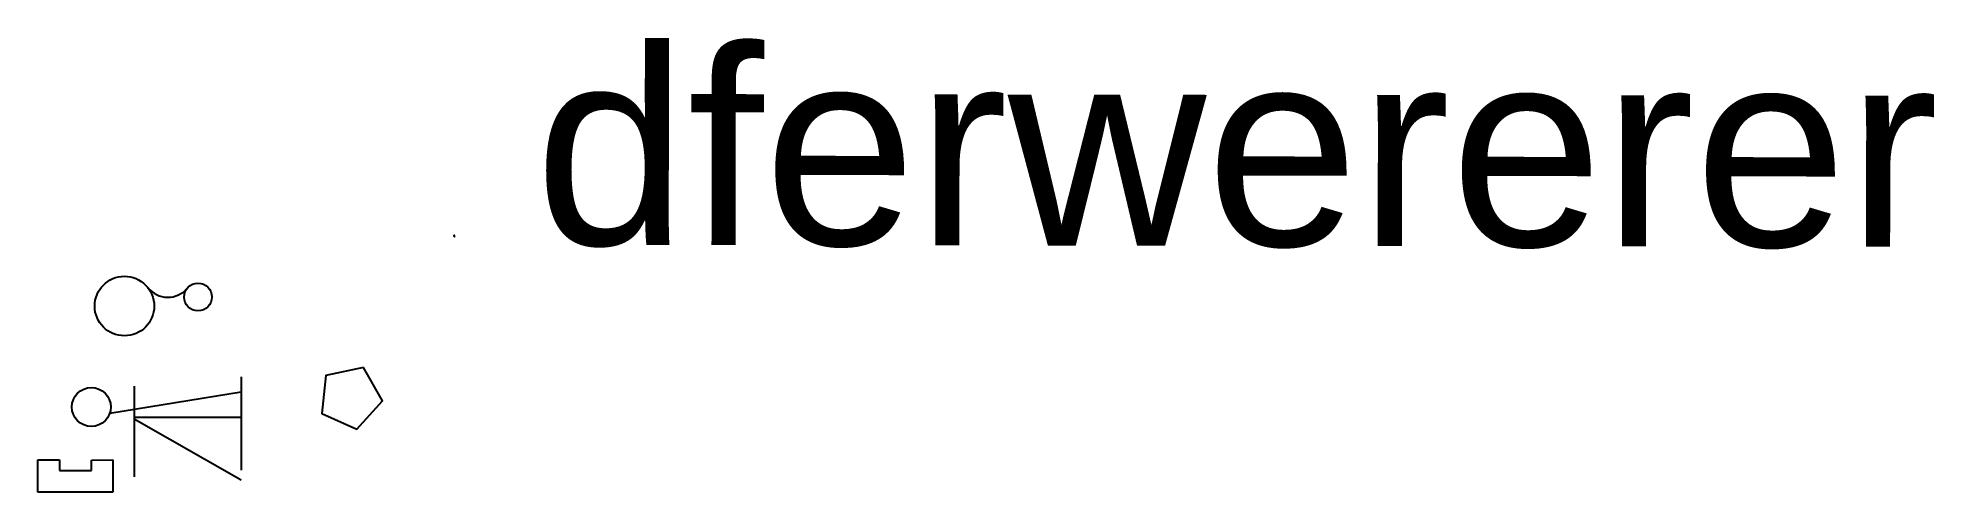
# Model space of a CAD drawing. Header units: millimetres. Extents: x 1252 to 222940, y 1251 to 54338.
import ezdxf

# ---------------------------------------------------------------- set-up
doc = ezdxf.new("R2010")
doc.units = ezdxf.units.MM
doc.styles.get("Standard").update_dxf_attribs({"font": 'arial.ttf'})

msp = doc.modelspace()

# ---------------------------------------------------------------- linework, layer by layer
for p, q in [((49950, 31088), (50000, 31252)), ((12494, 13620), (12494, 3020)), ((25008, 14730), (25008, 3801)), ((9645, 10458), (25008, 12957)), ((12494, 9998), (25008, 9998)), ((12494, 9827), (25008, 2682)), ((1252, 1251), (1252, 5001)), ((1252, 5001), (3759, 5001)), ((3759, 5001), (3759, 3760)), ((7499, 4995), (10002, 5002)), ((7499, 3755), (7499, 4995)), ((10002, 5002), (10003, 1252)), ((3759, 3760), (7499, 3755)), ((10003, 1252), (1252, 1257))]:
    msp.add_line(p, q)
msp.add_lwpolyline([(49992, 31226), (49963, 31247), (49896, 31199), (49922, 31121), (49960, 31121)])
msp.add_lwpolyline([(39302, 15796), (34931, 14883), (34449, 10442), (38523, 8612), (41522, 11921)], close=True)
for centre, radius in [((11371, 22995), 3479), ((19967, 24053), 1609), ((7492, 11196), 2277)]:
    msp.add_circle(centre, radius)
msp.add_arc((16444, 27025), 3000, 218.46768, 319.84528)

# ---------------------------------------------------------------- texts
msp.add_text('dferwererer', height=22982.78, rotation=359.91677).set_placement((59311, 30151))

doc.saveas('drawing.dxf')
